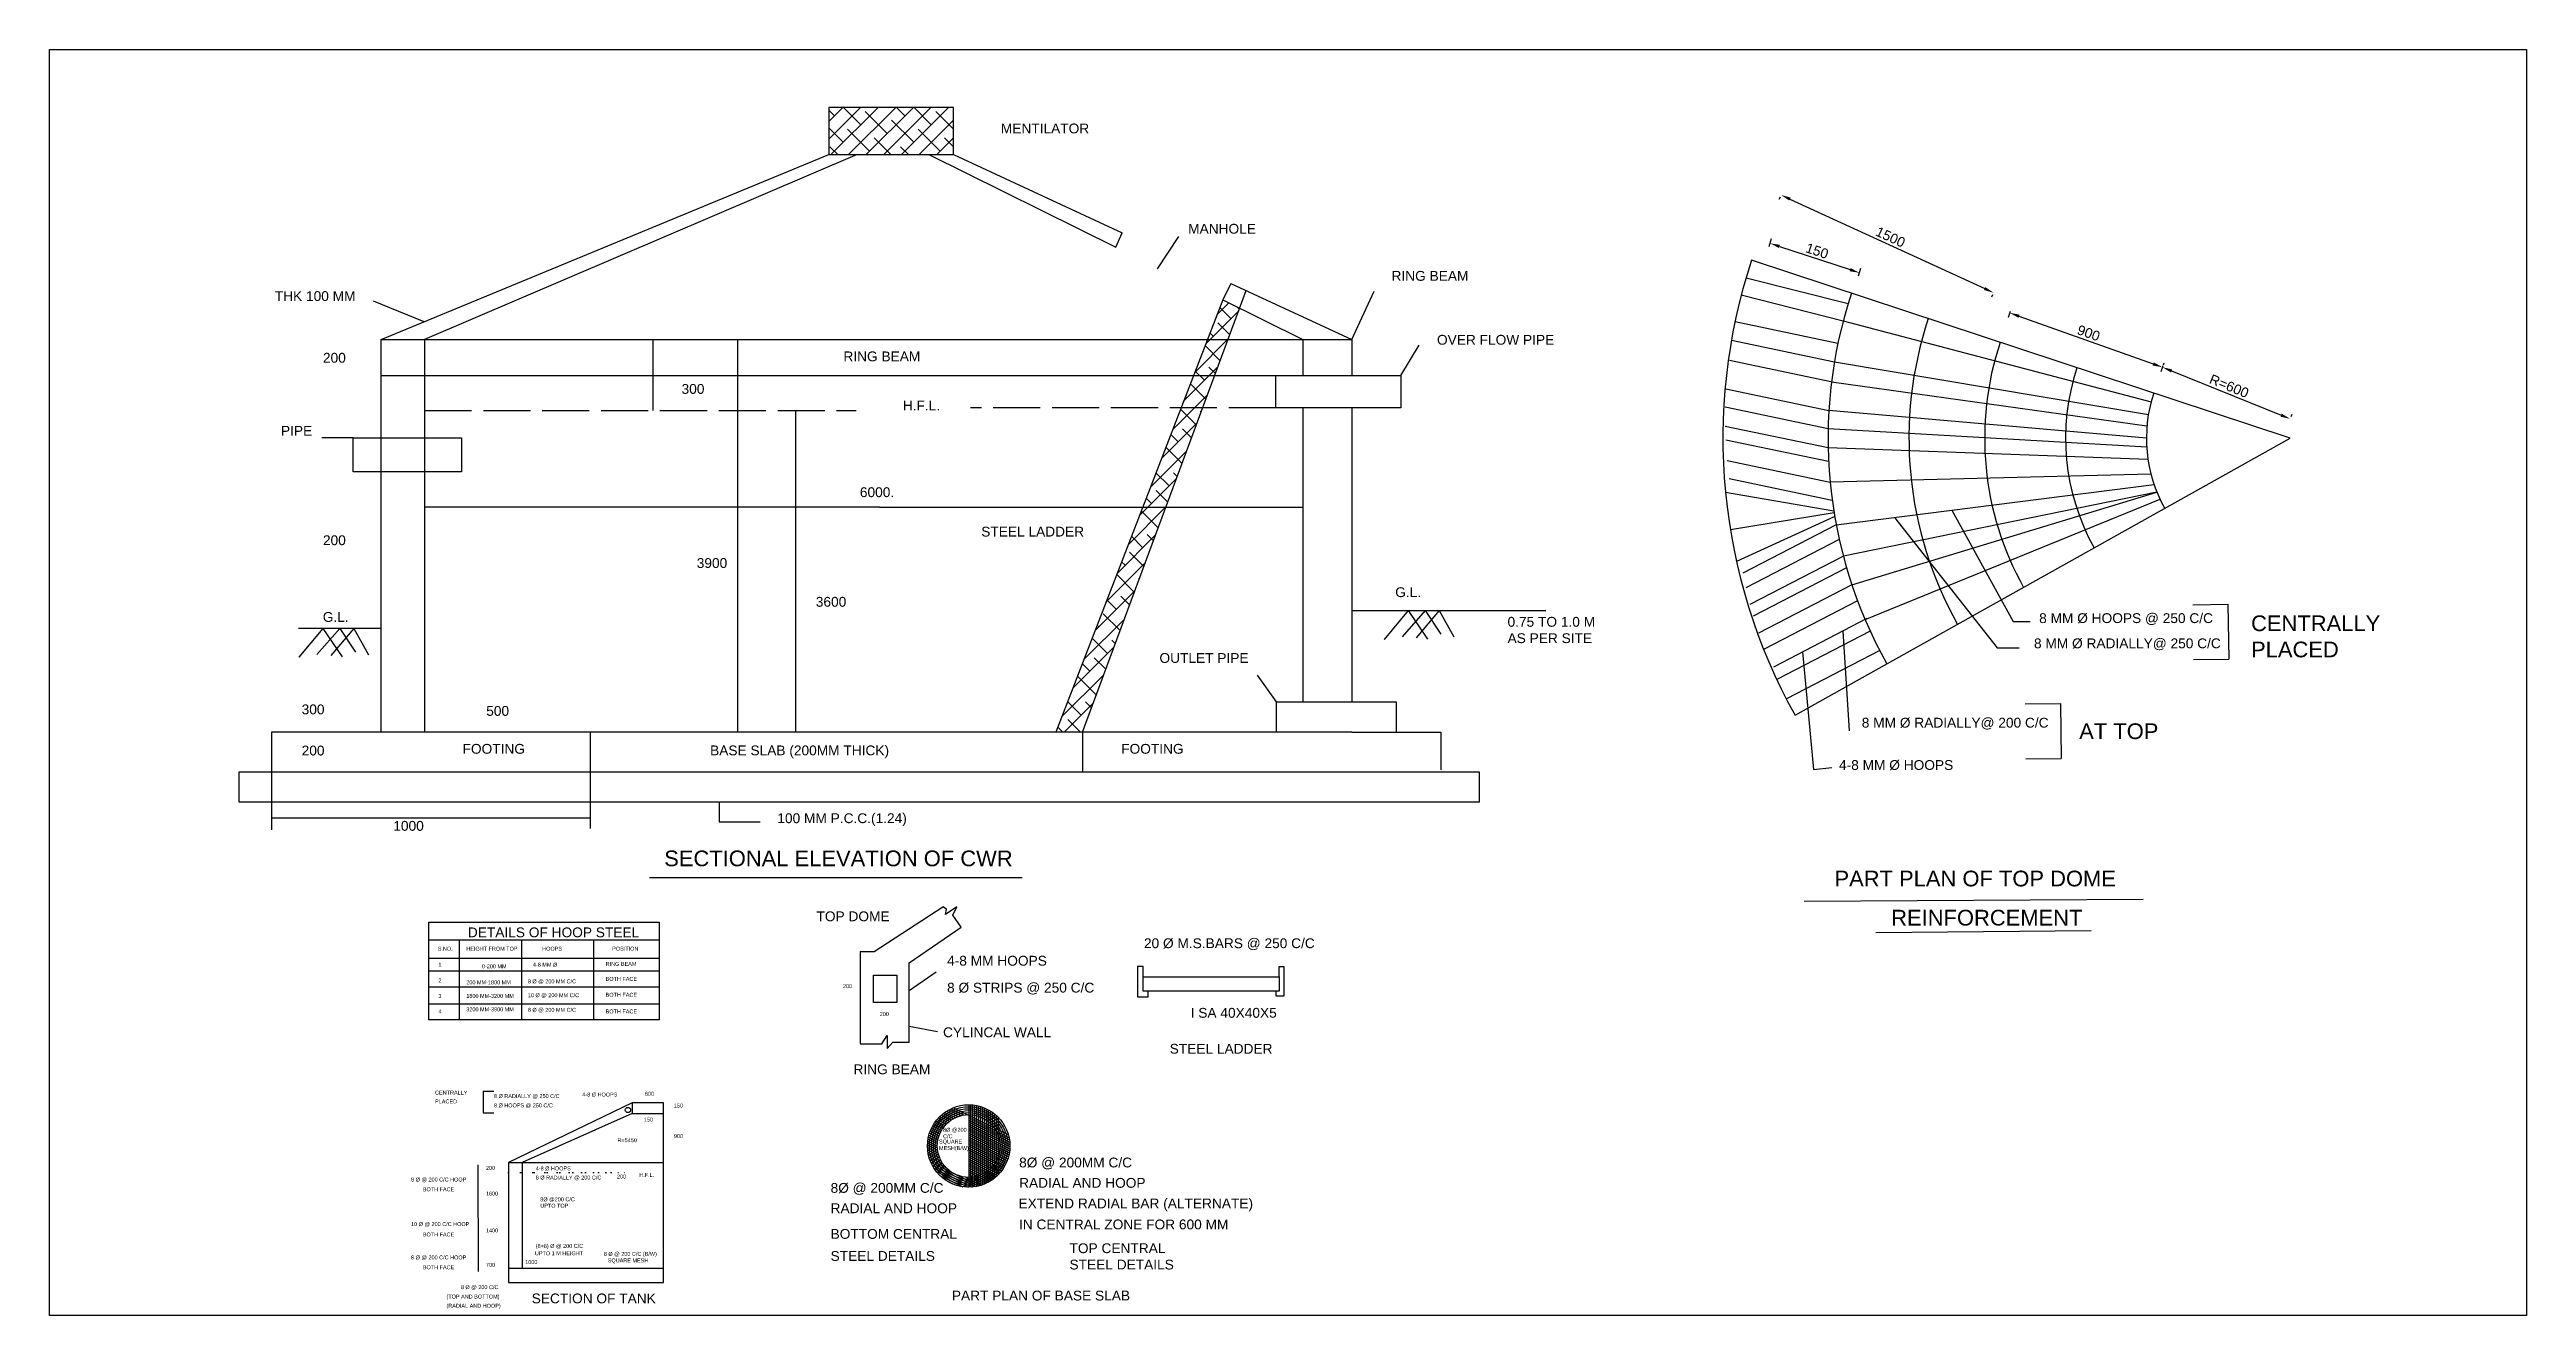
# Model space of a CAD drawing. Header units: millimetres. Extents: x 1654 to 3906, y -23171 to -11330.
# Drawn here: x 1654 to 2286, y -11652 to -11330 of the extents above; entities outside this region: 1.
import ezdxf

# ---------------------------------------------------------------- set-up
doc = ezdxf.new("R2010")
doc.units = ezdxf.units.MM
for name, pattern in [('ACAD_ISO02W100', [15, 12, -3]), ('ACAD_ISO07W100', [3, 0, -3]), ('DOT2', [3.175, 0, -3.175])]:
    doc.linetypes.add(name, pattern=pattern)
doc.styles.get("Standard").update_dxf_attribs({"font": 'arial.ttf'})
doc.dimstyles.new('ISO-25', dxfattribs={"dimtxt": 2.5, "dimasz": 2.5, "dimexe": 1.25, "dimexo": 0.625, "dimtad": 1, "dimtxsty": 'Standard', "dimcen": 2.5, "dimadec": 0, "dimazin": 0, "dimtfac": 1, "dimtmove": 0, "dimatfit": 3, "dimfxl": 0, "dimarcsym": 0})

# ---------------------------------------------------------------- blocks, each defined once
blk = doc.blocks.new('*D4')
at = {"color": 0, "lineweight": -2, "transparency": 16777216}
for p, q in [((2092.58, -11379.8), (2093.23, -11377.83)), ((2095.21, -11379.8), (2113.22, -11385.73)), ((2115.34, -11387.3), (2115.99, -11385.33))]:
    blk.add_line(p, q, dxfattribs=at)
at = {"color": 0, "transparency": 16777216}
for points in [[(2095.34, -11379.41), (2095.08, -11380.2), (2092.83, -11379.02)], [(2113.35, -11385.34), (2113.09, -11386.13), (2115.6, -11386.52)]]:
    blk.add_solid(points, dxfattribs=at)
at = {"layer": 'Defpoints', "color": 0, "transparency": 16777216}
for p in [(2092.38, -11380.4), (2115.14, -11387.89), (2115.6, -11386.52)]:
    blk.add_point(p, dxfattribs=at)
at = {"color": 0, "transparency": 16777216, "insert": (2104.81, -11380.96), "char_height": 2.5, "attachment_point": 5, "rotation": 341.77447}
blk.add_mtext('150', dxfattribs=at)
blk = doc.blocks.new('*D5')
at = {"color": 0, "lineweight": -2, "transparency": 16777216}
for p, q in [((2095.37, -11367.27), (2095.11, -11367.84)), ((2097.9, -11367.74), (2147.53, -11390.55)), ((2149.54, -11392.16), (2149.28, -11392.73))]:
    blk.add_line(p, q, dxfattribs=at)
at = {"color": 0, "transparency": 16777216}
for points in [[(2098.08, -11367.37), (2097.73, -11368.12), (2095.63, -11366.7)], [(2147.7, -11390.17), (2147.35, -11390.93), (2149.8, -11391.6)]]:
    blk.add_solid(points, dxfattribs=at)
at = {"layer": 'Defpoints', "color": 0, "transparency": 16777216}
for p in [(2095.63, -11366.7), (2149.8, -11391.6), (2149.8, -11391.6)]:
    blk.add_point(p, dxfattribs=at)
at = {"color": 0, "transparency": 16777216, "insert": (2123.51, -11377.42), "char_height": 2.5, "attachment_point": 5, "rotation": 335.31505}
blk.add_mtext('1500', dxfattribs=at)
blk = doc.blocks.new('*D6')
at = {"color": 0, "lineweight": -2, "transparency": 16777216}
for p, q in [((2154.04, -11396.38), (2153.49, -11397.93)), ((2156.26, -11397.59), (2190.46, -11409.76)), ((2192.95, -11410.22), (2192.4, -11411.77))]:
    blk.add_line(p, q, dxfattribs=at)
at = {"color": 0, "transparency": 16777216}
for points in [[(2156.4, -11397.19), (2156.12, -11397.98), (2153.91, -11396.75)], [(2190.6, -11409.36), (2190.32, -11410.15), (2192.82, -11410.59)]]:
    blk.add_solid(points, dxfattribs=at)
at = {"layer": 'Defpoints', "color": 0, "transparency": 16777216}
for p in [(2154.25, -11395.79), (2193.16, -11409.63), (2192.82, -11410.59)]:
    blk.add_point(p, dxfattribs=at)
at = {"color": 0, "transparency": 16777216, "insert": (2174, -11401.88), "char_height": 2.5, "attachment_point": 5, "rotation": 340.4119}
blk.add_mtext('900', dxfattribs=at)
blk = doc.blocks.new('*D7')
at = {"color": 0, "lineweight": -2, "transparency": 16777216}
for p, q in [((2193.05, -11410.01), (2193.28, -11409.44)), ((2195.13, -11411.53), (2223.04, -11422.8)), ((2225.59, -11423.16), (2225.83, -11422.58))]:
    blk.add_line(p, q, dxfattribs=at)
at = {"color": 0, "transparency": 16777216}
for points in [[(2195.29, -11411.14), (2194.98, -11411.92), (2192.82, -11410.59)], [(2223.2, -11422.41), (2222.89, -11423.19), (2225.36, -11423.74)]]:
    blk.add_solid(points, dxfattribs=at)
at = {"layer": 'Defpoints', "color": 0, "transparency": 16777216}
for p in [(2192.82, -11410.59), (2225.36, -11423.74), (2225.36, -11423.74)]:
    blk.add_point(p, dxfattribs=at)
at = {"color": 0, "transparency": 16777216, "insert": (2209.8, -11415.4), "char_height": 2.5, "attachment_point": 5, "rotation": 338.01128}
blk.add_mtext('R=600', dxfattribs=at)

msp = doc.modelspace()

# ---------------------------------------------------------------- hatches: boundary and pattern name
h = msp.add_hatch()
h.set_pattern_fill('ANSI38', color=256)
h.paths.add_polyline_path([(1884.739, -11344.392), (1852.975, -11344.392), (1852.975, -11356.411), (1884.739, -11356.411)])
h = msp.add_hatch()
h.set_pattern_fill('ANSI38', color=256)
h.paths.add_polyline_path([(1951.332, -11412.663), (1945.934, -11412.663), (1910.842, -11503.531), (1917.617, -11503.531)])
h.paths.add_polyline_path([(1957.674, -11395.568), (1953.359, -11393.435), (1949.461, -11403.529), (1954.721, -11403.529)])
h.paths.add_polyline_path([(1954.721, -11403.529), (1949.461, -11403.529), (1945.934, -11412.663), (1951.332, -11412.663)])

# ---------------------------------------------------------------- linework, layer by layer
for p, q in [((1738.915, -11403.529), (1852.975, -11356.411)), ((1860.194, -11356.411), (1749.984, -11403.529)), ((1878.482, -11356.411), (1926.128, -11379.97)), ((1884.739, -11356.411), (1927.79, -11376.387)), ((1926.128, -11379.97), (1927.79, -11376.387)), ((1942.134, -11377.26), (1936.648, -11385.481)), ((2225.327, -11428.678), (2088.118, -11383.324)), ((1917.617, -11503.531), (1959.357, -11391.033)), ((1955.444, -11389.218), (1953.359, -11393.435)), ((1955.444, -11389.218), (1986.286, -11403.529)), ((1986.286, -11403.529), (1991.991, -11391.234)), ((2086.744, -11387.801), (2112.724, -11394.364)), ((1749.867, -11399.004), (1737.01, -11393.765)), ((1953.359, -11393.435), (1910.842, -11503.531)), ((1953.359, -11393.435), (1973.773, -11403.529)), ((2085.503, -11392.176), (2111.483, -11398.739)), ((1749.984, -11403.529), (1749.984, -11503.531)), ((1808.144, -11403.529), (1808.144, -11421.608)), ((1829.742, -11403.529), (1829.742, -11503.531)), ((1973.773, -11403.529), (1973.773, -11412.663)), ((2083.016, -11403.666), (2109.239, -11409.174)), ((2083.904, -11398.969), (2110.127, -11404.477)), ((2111.483, -11398.739), (2189.932, -11419.37)), ((1998.756, -11412.663), (2003.39, -11404.936)), ((2082.533, -11408.813), (2108.756, -11414.321)), ((2109.239, -11409.174), (2189.234, -11422.614)), ((1738.915, -11412.663), (1986.286, -11412.663)), ((1966.888, -11420.924), (1966.888, -11412.663)), ((1986.286, -11412.663), (1998.756, -11412.663)), ((1998.756, -11412.663), (1998.756, -11420.924)), ((2081.604, -11416.066), (2107.827, -11421.575)), ((2108.495, -11414.285), (2188.868, -11425.478)), ((1844.58, -11503.531), (1844.58, -11421.608)), ((1998.756, -11420.924), (1966.888, -11420.924)), ((1973.773, -11420.924), (1973.773, -11495.838)), ((2081.416, -11420.673), (2107.639, -11426.182)), ((2188.728, -11428.678), (2107.827, -11421.575)), ((1731.798, -11428.553), (1723.796, -11428.553)), ((2081.414, -11425.567), (2107.636, -11431.076)), ((2081.536, -11429.05), (2107.759, -11434.559)), ((2099.211, -11499.232), (2225.327, -11428.678)), ((2107.639, -11426.182), (2188.795, -11430.894)), ((2081.924, -11434.383), (2108.147, -11439.892)), ((2107.636, -11431.076), (2189.12, -11434.018)), ((2082.454, -11438.965), (2108.677, -11444.474)), ((2189.881, -11437.792), (2108.147, -11439.892)), ((2109.694, -11450.718), (2190.691, -11440.502)), ((1865.93, -11446.276), (1749.984, -11446.276)), ((1865.93, -11446.276), (1973.773, -11446.276)), ((2081.474, -11442.445), (2109.068, -11447.136)), ((2109.161, -11447.711), (2082.718, -11452.043)), ((2191.407, -11442.422), (2111.503, -11458.694)), ((2113.68, -11465.984), (2191.407, -11442.422)), ((2117.032, -11474.82), (2192.199, -11444.234)), ((2139.147, -11447.003), (2154.734, -11475.376)), ((2109.313, -11448.615), (2084.263, -11460.051)), ((2109.694, -11450.718), (2085.897, -11463.035)), ((2110.47, -11454.459), (2086.673, -11466.776)), ((2124.512, -11448.849), (2150.733, -11482.11)), ((2111.503, -11458.694), (2087.706, -11471.01)), ((2112.342, -11461.712), (2088.545, -11474.028)), ((2113.68, -11465.984), (2089.883, -11478.3)), ((1986.286, -11472.602), (1986.286, -11472.602)), ((1986.286, -11472.602), (2035.698, -11472.602)), ((2000.628, -11472.602), (1994.513, -11479.923)), ((2004.942, -11472.602), (1999.122, -11479.231)), ((2000.628, -11472.602), (2005.554, -11479.843)), ((2008.541, -11472.602), (2002.644, -11479.537)), ((2004.942, -11472.602), (2008.924, -11478.619)), ((2008.541, -11472.602), (2012.216, -11479.308)), ((2115.127, -11470.063), (2091.329, -11482.379)), ((2200.542, -11471.086), (2209.501, -11470.96)), ((2209.501, -11470.96), (2209.698, -11484.958)), ((1738.915, -11477.119), (1717.911, -11477.119)), ((1724.1, -11477.119), (1717.984, -11484.44)), ((1728.413, -11477.119), (1722.593, -11483.748)), ((1724.1, -11477.119), (1729.026, -11484.36)), ((1732.012, -11477.119), (1726.116, -11484.054)), ((1728.413, -11477.119), (1732.395, -11483.136)), ((1732.012, -11477.119), (1735.688, -11483.825)), ((1994.513, -11479.923), (1994.513, -11479.923)), ((2117.47, -11474.642), (2093.673, -11486.958)), ((2118.36, -11477.819), (2094.562, -11490.135)), ((2111.373, -11477.798), (2112.964, -11503.219)), ((2154.734, -11475.376), (2154.734, -11475.376)), ((2154.734, -11475.376), (2159.071, -11475.376)), ((1717.984, -11484.44), (1717.984, -11484.44)), ((2120.784, -11482.785), (2096.987, -11495.101)), ((2101.091, -11483.119), (2103.939, -11513.036)), ((2150.733, -11482.11), (2156.291, -11482.11)), ((2200.739, -11485.084), (2209.698, -11484.958)), ((1967.035, -11495.838), (1962.245, -11489.043)), ((1738.915, -11497.306), (1738.915, -11497.306)), ((1967.035, -11503.531), (1967.035, -11495.838)), ((1967.035, -11495.838), (1997.596, -11495.838)), ((1997.596, -11495.838), (1997.596, -11503.531)), ((2157.844, -11496.356), (2166.803, -11496.23)), ((2166.803, -11496.23), (2167, -11510.229)), ((1738.915, -11503.531), (1711.002, -11503.531)), ((1711.002, -11503.531), (1711.002, -11513.146)), ((1711.002, -11503.531), (1711.002, -11528.426)), ((1792.191, -11503.531), (1792.191, -11528.115)), ((1917.617, -11503.531), (1917.617, -11513.635)), ((1986.286, -11503.531), (2008.906, -11503.531)), ((2008.906, -11503.531), (2008.906, -11513.146)), ((2158.041, -11510.355), (2167, -11510.229)), ((2103.939, -11513.036), (2108.567, -11512.596)), ((1825.105, -11521.369), (1825.105, -11526.403)), ((1711.002, -11525.409), (1792.191, -11525.409)), ((1825.105, -11526.403), (1835.488, -11526.403)), ((1807.316, -11540.606), (1902.31, -11540.606)), ((1864.6, -11559.392), (1882.049, -11548.066)), ((1882.963, -11548.685), (1882.049, -11548.066)), ((1885.641, -11548.085), (1882.722, -11550.001)), ((1882.722, -11550.001), (1882.963, -11548.685)), ((1884.592, -11550.174), (1885.641, -11548.085)), ((2101.484, -11546.595), (2187.875, -11546.078)), ((1873.488, -11562.358), (1886.694, -11553.208)), ((1886.694, -11553.208), (1884.592, -11550.174)), ((2119.754, -11554.574), (2174.631, -11554.068)), ((1751.13, -11556.476), (1809.793, -11556.476)), ((1751.13, -11561.096), (1809.793, -11561.096)), ((1758.925, -11576.803), (1758.925, -11556.476)), ((1774.78, -11576.803), (1774.78, -11556.476)), ((1793.145, -11576.803), (1793.145, -11556.476)), ((1861.015, -11559.392), (1861.015, -11582.96)), ((1861.015, -11559.392), (1864.6, -11559.392)), ((1751.13, -11564.396), (1809.793, -11564.396)), ((1873.488, -11582.494), (1873.488, -11562.358)), ((1873.488, -11569.339), (1880.383, -11564.604)), ((1933.082, -11563.297), (1931.644, -11563.297)), ((1931.644, -11563.297), (1931.644, -11570.988)), ((1933.082, -11565.856), (1933.082, -11563.297)), ((1967.715, -11565.856), (1967.715, -11563.29)), ((1967.715, -11563.29), (1968.979, -11563.29)), ((1968.979, -11563.29), (1968.979, -11570.795)), ((1751.13, -11568.454), (1809.793, -11568.454)), ((1751.13, -11572.743), (1809.793, -11572.743)), ((1931.644, -11570.988), (1934.351, -11570.988)), ((1934.351, -11570.988), (1934.351, -11569.509)), ((1966.954, -11570.795), (1966.954, -11569.509)), ((1968.979, -11570.795), (1966.954, -11570.795)), ((1866.541, -11582.96), (1867.901, -11580.873)), ((1867.901, -11580.873), (1867.901, -11584.115)), ((1873.488, -11578.457), (1880.719, -11579.8)), ((1861.015, -11582.96), (1866.541, -11582.96)), ((1867.901, -11584.115), (1869.316, -11582.494)), ((1869.316, -11582.494), (1873.488, -11582.494)), ((1764.928, -11595.002), (1764.928, -11600.527)), ((1764.928, -11595.002), (1767.693, -11595.002)), ((1802.929, -11597.976), (1771.383, -11613.15)), ((1810.849, -11597.976), (1802.929, -11597.976)), ((1802.929, -11597.976), (1802.929, -11600.7)), ((1810.849, -11643.757), (1810.849, -11597.976)), ((1883.581, -11599.784), (1886.569, -11601.256)), ((1884.135, -11599.499), (1887.357, -11601.086)), ((1884.734, -11599.237), (1898.753, -11606.143)), ((1888.644, -11598.482), (1888.644, -11619.482)), ((1889.144, -11598.494), (1889.144, -11619.47)), ((1889.644, -11598.53), (1889.644, -11619.434)), ((1890.144, -11598.59), (1890.144, -11619.374)), ((1890.644, -11598.674), (1890.644, -11619.29)), ((1891.144, -11598.784), (1891.144, -11619.18)), ((1891.644, -11598.92), (1891.644, -11619.044)), ((1892.144, -11599.083), (1892.144, -11618.882)), ((1892.644, -11599.274), (1892.644, -11618.69)), ((1893.144, -11599.495), (1893.144, -11618.469)), ((1893.644, -11599.749), (1893.644, -11618.215)), ((1764.928, -11600.527), (1767.693, -11600.527)), ((1802.929, -11600.7), (1774.888, -11613.15)), ((1802.929, -11600.7), (1810.849, -11600.7)), ((1878.663, -11605.722), (1880.936, -11606.841)), ((1878.831, -11605.247), (1881.087, -11606.358)), ((1879.02, -11604.783), (1881.266, -11605.889)), ((1879.231, -11604.329), (1881.474, -11605.434)), ((1879.463, -11603.886), (1881.71, -11604.993)), ((1879.717, -11603.454), (1881.974, -11604.566)), ((1879.992, -11603.032), (1882.266, -11604.153)), ((1880.29, -11602.621), (1882.589, -11603.754)), ((1880.61, -11602.222), (1882.942, -11603.371)), ((1880.953, -11601.834), (1883.328, -11603.004)), ((1881.321, -11601.457), (1883.75, -11602.654)), ((1881.714, -11601.094), (1884.21, -11602.323)), ((1882.135, -11600.743), (1884.714, -11602.014)), ((1882.584, -11600.407), (1885.268, -11601.729)), ((1883.065, -11600.087), (1885.881, -11601.474)), ((1888.644, -11601.721), (1898.91, -11606.778)), ((1888.644, -11602.278), (1899.023, -11607.391)), ((1888.644, -11602.835), (1899.097, -11607.984)), ((1888.644, -11603.393), (1899.136, -11608.561)), ((1888.644, -11603.95), (1899.143, -11609.122)), ((1888.644, -11604.507), (1899.122, -11609.669)), ((1888.644, -11605.065), (1899.073, -11610.202)), ((1888.644, -11605.622), (1898.999, -11610.723)), ((1888.644, -11606.18), (1898.9, -11611.232)), ((1894.144, -11600.038), (1894.144, -11617.926)), ((1894.644, -11600.365), (1894.644, -11617.599)), ((1895.144, -11600.736), (1895.144, -11617.228)), ((1895.644, -11601.156), (1895.644, -11616.808)), ((1896.144, -11601.634), (1896.144, -11616.33)), ((1878.146, -11608.811), (1880.72, -11610.079)), ((1878.151, -11609.371), (1880.829, -11610.69)), ((1878.169, -11608.265), (1880.66, -11609.493)), ((1878.189, -11609.947), (1880.997, -11611.33)), ((1878.219, -11607.732), (1880.644, -11608.927)), ((1878.26, -11610.54), (1881.238, -11612.007)), ((1878.294, -11607.212), (1880.667, -11608.381)), ((1878.371, -11611.151), (1881.577, -11612.731)), ((1878.394, -11606.704), (1880.724, -11607.852)), ((1878.517, -11606.207), (1880.815, -11607.339)), ((1878.525, -11611.785), (1882.06, -11613.526)), ((1878.731, -11612.444), (1882.805, -11614.451)), ((1888.644, -11606.737), (1898.778, -11611.729)), ((1888.644, -11607.294), (1898.634, -11612.215)), ((1888.644, -11607.852), (1898.467, -11612.691)), ((1888.644, -11608.409), (1898.279, -11613.155)), ((1888.644, -11608.966), (1898.069, -11613.61)), ((1888.644, -11609.524), (1897.838, -11614.053)), ((1888.644, -11610.081), (1897.586, -11614.486)), ((1888.644, -11610.639), (1897.312, -11614.908)), ((1888.644, -11611.196), (1897.016, -11615.32)), ((1888.644, -11611.753), (1896.697, -11615.72)), ((1888.644, -11612.311), (1896.355, -11616.109)), ((1763.566, -11613.764), (1763.697, -11640.947)), ((1771.383, -11613.15), (1771.383, -11643.757)), ((1771.383, -11613.15), (1810.849, -11613.15)), ((1771.383, -11615.744), (1771.383, -11615.744)), ((1774.888, -11613.15), (1774.888, -11640.126)), ((1879, -11613.133), (1891.23, -11619.159)), ((1879.347, -11613.862), (1890.441, -11619.327)), ((1879.801, -11614.643), (1889.545, -11619.443)), ((1880.414, -11615.502), (1888.49, -11619.481)), ((1881.32, -11616.506), (1887.142, -11619.374)), ((1883.525, -11618.149), (1884.496, -11618.628)), ((1887.867, -11616.944), (1891.941, -11618.951)), ((1888.644, -11612.868), (1895.988, -11616.486)), ((1888.644, -11613.425), (1895.597, -11616.85)), ((1888.644, -11613.983), (1895.178, -11617.201)), ((1888.644, -11614.54), (1894.73, -11617.538)), ((1888.644, -11615.098), (1894.251, -11617.86)), ((1888.644, -11615.655), (1893.737, -11618.164)), ((1888.644, -11616.212), (1893.185, -11618.449)), ((1888.644, -11616.77), (1892.589, -11618.713)), ((1771.383, -11640.126), (1810.849, -11640.126)), ((1771.383, -11643.757), (1810.849, -11643.757))]:
    msp.add_line(p, q)
at = {"linetype": 'ACAD_ISO02W100'}
for p, q in [((1749.984, -11421.608), (1860.005, -11421.608)), ((1966.888, -11420.924), (1889.123, -11420.924))]:
    msp.add_line(p, q, dxfattribs=at)
at = {"linetype": 'DOT2'}
msp.add_line((1771.383, -11615.744), (1801.216, -11615.744), dxfattribs=at)
at = {"linetype": 'ACAD_ISO07W100'}
msp.add_line((1771.383, -11615.744), (1801.216, -11615.744), dxfattribs=at)
msp.add_line((1771.383, -11615.744), (1801.216, -11615.744), dxfattribs=at)
for points in [[(1654.447, -11329.655), (2285.562, -11329.655), (2285.562, -11652.153), (1654.447, -11652.153)], [(1852.975, -11356.411), (1884.739, -11356.411), (1884.739, -11344.392), (1852.975, -11344.392)], [(1731.798, -11428.553), (1759.38, -11428.553), (1759.38, -11437.255), (1731.798, -11437.255)], [(1702.763, -11513.635), (2018.753, -11513.635), (2018.753, -11521.369), (1702.763, -11521.369)], [(1751.13, -11551.989), (1809.793, -11551.989), (1809.793, -11576.803), (1751.13, -11576.803)], [(1864.386, -11565.423), (1870.377, -11565.423), (1870.377, -11572.426), (1864.386, -11572.426)], [(1933.082, -11565.856), (1967.715, -11565.856), (1967.715, -11569.509), (1933.082, -11569.509)]]:
    msp.add_lwpolyline(points, close=True)
for points in [[(1986.286, -11503.531), (1738.915, -11503.531), (1738.915, -11403.529), (1986.286, -11403.529), (1986.286, -11412.663)], [(1986.286, -11420.924), (1986.286, -11495.838)]]:
    msp.add_lwpolyline(points)
for centre, radius in [((1801.822, -11599.813), 0.664), ((1888.644, -11608.982), 10.5), ((1888.644, -11608.982), 10), ((1888.644, -11608.982), 9.5), ((1888.644, -11608.982), 9), ((1888.644, -11608.982), 8.5), ((1888.644, -11608.982), 8), ((1888.644, -11608.982), 8)]:
    msp.add_circle(centre, radius)
for radius in [144.51, 117.715, 97.107, 77.815, 57.207, 36.599]:
    msp.add_arc((2225.327, -11428.678), radius, 161.708742, 209.224219)

# ---------------------------------------------------------------- texts
at = {"attachment_point": 1}
for s, width, heights, insert, char_height in [('MENTILATOR', 95.06304, [0], (1896.844, -11348.506), 2.5), ('MANHOLE', 95.06304, [0], (1944.567, -11374.064), 2.5), ('THK 100 MM', 95.06304, [0], (1711.841, -11391.212), 2.5), ('RING BEAM', 95.06304, [0], (1996.38, -11386.064), 2.5), ('OVER FLOW PIPE', 95.06304, [0], (2007.967, -11402.349), 2.5), ('200', 95.06304, [0], (1724.111, -11406.928), 2.5), ('RING BEAM', 95.06304, [0], (1856.721, -11406.577), 2.5), ('300', 95.06304, [0], (1815.486, -11414.864), 2.5), ('H.F.L.', 95.06304, [0], (1871.85, -11419.108), 2.5), ('PIPE', 95.06304, [0], (1713.414, -11425.525), 2.5), ('6000.', 95.06304, [0], (1860.917, -11441.17), 2.5), ('200', 95.06304, [0], (1724.111, -11453.408), 2.5), ('STEEL LADDER', 95.06304, [0], (1891.844, -11451.221), 2.5), ('3900', 95.06304, [0], (1819.355, -11459.219), 2.5), ('G.L.', 42.43033, [0], (1997.319, -11466.647), 2.5), ('G.L.', 42.43033, [0], (1724.071, -11472.963), 2.5), ('3600', 95.06304, [0], (1849.691, -11469.101), 2.5), ('8 MM %%C HOOPS @ 250 C/C', 95.06304, [0], (2161.396, -11473.259), 2.5), ('0.75 TO 1.0 M\\PAS PER SITE', 95.06304, [0], (2025.945, -11474.197), 2.5), ('8 MM %%C RADIALLY@ 250 C/C', 95.06304, [0], (2160.081, -11479.68), 2.5), ('CENTRALLY\\PPLACED', 100.16952, [0], (2215.393, -11473.82), 4), ('OUTLET PIPE', 95.06304, [0], (1937.253, -11483.412), 2.5), ('300', 95.06304, [0], (1718.688, -11496.5), 2.5), ('500', 95.06304, [0], (1765.709, -11496.888), 2.5), ('8 MM %%C RADIALLY@ 200 C/C', 95.06304, [0], (2116.204, -11499.892), 2.5), ('AT TOP', 100.16952, [0], (2171.599, -11501.312), 4), ('200', 95.06304, [0], (1718.688, -11506.982), 2.5), ('FOOTING', 95.06304, [0], (1759.686, -11506.552), 2.5), ('BASE SLAB (200MM THICK)', 95.06304, [0], (1822.755, -11506.953), 2.5), ('FOOTING', 95.06304, [0], (1927.5, -11506.552), 2.5), ('4-8 MM %%C HOOPS ', 95.06304, [0], (2110.399, -11510.677), 2.5), ('100 MM P.C.C.(1.24)', 95.06304, [0], (1839.892, -11524.228), 2.5), ('1000', 95.06304, [0], (1742.038, -11526.173), 2.5), ('SECTIONAL ELEVATION OF CWR', 100.16952, [0], (1811.06, -11533.711), 4), ('PART PLAN OF TOP DOME', 100.16952, [0], (2109.244, -11538.843), 4), ('TOP DOME', 95.06304, [0], (1849.87, -11549.223), 2.5), ('REINFORCEMENT', 100.16952, [0], (2123.692, -11548.815), 4), ('DETAILS OF HOOP STEEL', 47.4796, [0], (1761.039, -11553.309), 2.5), ('S.NO.', 17.39644, [0], (1753.376, -11558.213), 1), ('HEIGHT FROM TOP', 17.39644, [0], (1760.643, -11558.213), 1), ('HOOPS', 17.39644, [0], (1779.974, -11558.213), 1), ('POSITION', 17.39644, [0], (1797.808, -11558.213), 1), ('4-8 MM HOOPS', 95.06304, [0], (1883.14, -11560.534), 2.5), ('20 %%C M.S.BARS @ 250 C/C', 95.06304, [0], (1933.298, -11556.082), 2.5), ('2', 22.36822, [0], (1753.532, -11566.306), 1), ('1', 22.36822, [0], (1753.532, -11562.246), 1), ('200 MM-1800 MM', 17.39644, [9.392486788328824e-14], (1760.643, -11566.793), 1), ('0-200 MM', 17.39644, [0], (1764.607, -11562.701), 1), ('8 %%C @ 200 MM C/C', 17.39644, [0], (1776.319, -11566.55), 1), ('4-8 MM %%C', 17.39644, [0], (1777.612, -11562.304), 1), ('RING BEAM', 17.39644, [0], (1796.149, -11562.088), 1), ('BOTH FACE', 17.39644, [0], (1796.149, -11565.921), 1), ('200', 22.36822, [0], (1856.591, -11567.773), 1), ('8 %%C STRIPS @ 250 C/C', 95.06304, [0], (1883.14, -11567.396), 2.5), ('4', 22.36822, [0], (1753.532, -11574.178), 1), ('3', 22.36822, [0], (1753.532, -11570.283), 1), ('3200 MM-3900 MM', 17.39644, [9.392486788328824e-14], (1760.643, -11573.67), 1), ('1800 MM-3200 MM', 17.39644, [9.392486788328824e-14], (1760.643, -11570.238), 1), ('8 %%C @ 200 MM C/C', 17.39644, [0], (1776.319, -11573.789), 1), ('10 %%C @ 200 MM C/C', 17.39644, [0], (1776.319, -11570.068), 1), ('BOTH FACE', 17.39644, [0], (1796.149, -11569.96), 1), ('BOTH FACE', 17.39644, [0], (1796.149, -11574.207), 1), ('I SA 40X40X5', 95.06304, [0], (1945.205, -11573.808), 2.5), ('200', 22.36822, [0], (1865.972, -11574.868), 1), ('CYLINCAL WALL ', 95.06304, [0], (1882.113, -11578.76), 2.5), ('STEEL LADDER', 95.06304, [0], (1939.855, -11582.961), 2.5), ('RING BEAM', 95.06304, [2.8], (1859.287, -11588.201), 2.5), ('CENTRALLY', 17.39644, [0], (1752.682, -11594.888), 1), ('PLACED', 17.39644, [0], (1752.682, -11597.125), 1), ('8 %%C RADIALLY @ 250 C/C', 17.39644, [0], (1767.693, -11595.776), 1), ('8 %%C HOOPS @ 250 C/C', 17.39644, [0], (1767.693, -11598.144), 1), ('4-8 %%C HOOPS', 17.39644, [0], (1790.211, -11595.372), 1), ('600', 22.36822, [0], (1806.144, -11595.165), 1), ('150', 22.36822, [0], (1813.518, -11598.191), 1), ('150', 22.36822, [0], (1805.881, -11601.742), 1), ('900', 22.36822, [0], (1813.518, -11605.952), 1), ('8%%C @200\\PC/C', 22.36822, [0], (1882.121, -11604.351), 1), ('R=5450', 22.36822, [0], (1799.165, -11607.004), 1), ('SQUARE \\PMESH(B/W)', 22.36822, [0], (1881.087, -11607.351), 1), ('8%%C @ 200MM C/C', 47.4796, [0], (1901.498, -11611.934), 2.5), ('8 %%C @ 200 C/C HOOP', 17.39644, [0], (1746.559, -11617.029), 1), ('200', 22.36822, [0], (1765.655, -11614.06), 1), ('4-8 %%C HOOPS', 17.39644, [0], (1778.331, -11614.192), 1), ('8 %%C RADIALLY @ 200 C/C', 17.39644, [0], (1778.331, -11616.523), 1), ('200', 22.36822, [0], (1799.006, -11616.272), 1), ('H.F.L.', 17.39644, [0], (1804.695, -11615.839), 1), ('8%%C @ 200MM C/C', 47.4796, [0], (1853.457, -11618.409), 2.5), ('RADIAL AND HOOP', 47.4796, [0], (1901.498, -11617.125), 2.5), ('BOTH FACE', 17.39644, [0], (1749.568, -11619.523), 1), ('1600', 22.36822, [0], (1765.655, -11620.594), 1), ('8%%C @200 C/C', 17.39644, [0], (1779.495, -11622.071), 1), ('UPTO TOP', 17.39644, [0], (1779.495, -11623.692), 1), ('RADIAL AND HOOP', 47.4796, [0], (1853.457, -11623.6), 2.5), ('EXTEND RADIAL BAR (ALTERNATE)', 95.06304, [0], (1901.335, -11622.367), 2.5), ('10 %%C @ 200 C/C HOOP', 17.39644, [0], (1746.559, -11628.375), 1), ('BOTH FACE', 17.39644, [0], (1749.568, -11631.023), 1), ('1400', 22.36822, [0], (1765.655, -11630.004), 1), ('BOTTOM CENTRAL', 47.4796, [0], (1853.457, -11630.13), 2.5), ('IN CENTRAL ZONE FOR 600 MM', 95.06304, [0], (1901.462, -11627.714), 2.5), ('8 %%C @ 200 C/C HOOP', 17.39644, [0], (1746.559, -11636.87), 1), ('UPTO 1 M HEIGHT', 17.39644, [0], (1778.123, -11635.815), 1), ('(8+8) %%C @ 200 C/C', 17.39644, [2.902], (1778.326, -11633.948), 1), ('8 %%C @ 200 C/C (B/W)', 17.39644, [0], (1795.671, -11635.964), 1), ('SQUARE MESH', 17.39644, [0], (1796.68, -11637.627), 1), ('STEEL DETAILS', 47.4796, [0], (1853.457, -11635.749), 2.5), ('TOP CENTRAL\\PSTEEL DETAILS', 95.06304, [0], (1914.332, -11633.775), 2.5), ('BOTH FACE', 17.39644, [0], (1749.568, -11639.387), 1), ('700', 22.36822, [0], (1765.655, -11638.76), 1), ('1000', 22.36822, [0], (1775.647, -11638.064), 1), ('(TOP AND BOTTOM)', 17.39644, [0], (1755.585, -11646.837), 1), ('(RADIAL AND HOOP)', 17.39644, [0], (1755.585, -11649.182), 1), ('8 %%C @ 200 C/C', 17.39644, [0], (1759.248, -11644.45), 1), ('SECTION OF TANK', 47.4796, [0], (1777.303, -11646.566), 2.5), ('PART PLAN OF BASE SLAB', 95.06304, [0], (1884.354, -11645.841), 2.5), ('STEEL LADDER', 95.06304, [0], (3879.711, -23168.507), 2.5)]:
    msp.add_mtext_dynamic_manual_height_columns(s, width=width, gutter_width=12.5, heights=heights, dxfattribs=dict(at, insert=insert, char_height=char_height))

# ---------------------------------------------------------------- dimensions: what is measured, and where the dimension line sits
for p1, p2, distance, text, picture, middle in [((2095.632, -11366.7), (2149.799, -11391.597), 0, '1500', '*D5', (2123.51, -11377.42)), ((2092.382, -11380.396), (2115.142, -11387.891), 1.448, '150', '*D4', (2104.81, -11380.962)), ((2154.25, -11395.788), (2193.158, -11409.634), -1.019, '900', '*D6', (2174, -11401.88)), ((2192.817, -11410.594), (2225.36, -11423.735), 0, 'R=600', '*D7', (2209.8, -11415.402))]:
    dim = msp.add_aligned_dim(p1=p1, p2=p2, distance=distance, text=text, dimstyle='ISO-25')
    dim.commit()
    dim.dimension.update_dxf_attribs({"geometry": picture, "text_midpoint": middle})

doc.saveas('drawing.dxf')
